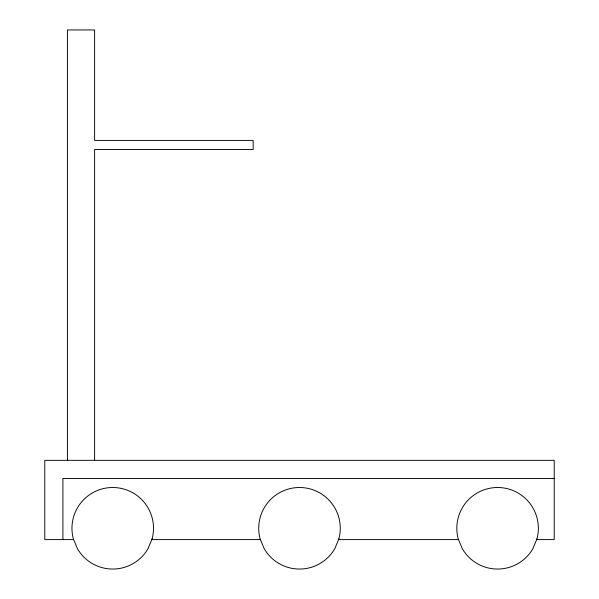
<?xml version="1.0" encoding="UTF-8"?>
<svg xmlns="http://www.w3.org/2000/svg" width="599" height="599" viewBox="0 0 599 599"><rect width="100%" height="100%" fill="white"/><g stroke="black" fill="none" stroke-linecap="round" stroke-linejoin="round"><path stroke-width="0.9" d="M554.225 478.444L62.902 478.444L62.902 539.602M73.67 539.602L44.775 539.602L44.775 460.324L554.225 460.324L554.225 539.602L536.659 539.602M151.794 539.602L260.438 539.602M338.562 539.602L458.527 539.602M94.612 460.324L94.612 149.488L253.167 149.488L253.167 140.421L94.612 140.421L94.612 29.95L67.432 29.95L67.432 460.324M152.116 538.83L148.043 548.662A40.769 40.769 0 0 1 77.421 548.662L73.348 538.83A40.769 40.769 0 0 1 112.732 487.504A40.769 40.769 0 0 1 152.116 538.83M338.884 538.83L334.811 548.662A40.769 40.769 0 0 1 264.189 548.662L260.116 538.83A40.769 40.769 0 0 1 299.5 487.504A40.769 40.769 0 0 1 338.884 538.83M536.974 538.83L532.9 548.662A40.769 40.769 0 0 1 462.286 548.662L458.213 538.83A40.769 40.769 0 0 1 497.589 487.504A40.769 40.769 0 0 1 536.974 538.83"/></g></svg>
